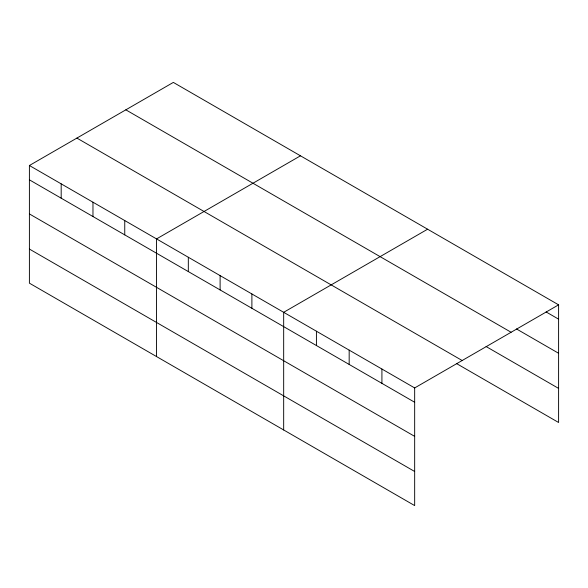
<?xml version="1.0" encoding="UTF-8"?>
<svg xmlns="http://www.w3.org/2000/svg" width="588" height="588" viewBox="0 0 588 588"><rect width="100%" height="100%" fill="white"/><g stroke="black" fill="none" stroke-linecap="round" stroke-linejoin="round"><path stroke-width="0.88" d="M414.665 436.362L414.665 387.94L29.4 165.507L29.4 283.159L414.665 505.592L414.665 436.362L29.4 213.929M456.457 363.524L558.6 422.493L558.6 304.841L173.335 82.408L29.4 165.507M300.468 155.813L156.54 238.912L156.54 356.563M427.608 229.21L283.673 312.309L283.673 429.968M414.665 387.94L558.6 304.841M546.127 311.956L558.6 319.159M516.499 328.949L558.6 353.263M125.832 109.831L511.104 332.264M486.085 346.53L558.6 388.396M76.896 138.084L462.168 360.517M29.4 179.832L414.665 402.258M29.4 249.062L414.665 471.495M381.921 369.029L381.921 383.354M349.169 350.125L349.169 364.45M316.425 331.22L316.425 345.538M251.892 293.963L251.892 308.281M220.11 275.61L220.11 289.935M188.322 257.257L188.322 271.582M124.752 220.559L124.752 234.884M92.97 202.206L92.97 216.531M61.181 183.86L61.181 198.178"/></g></svg>
